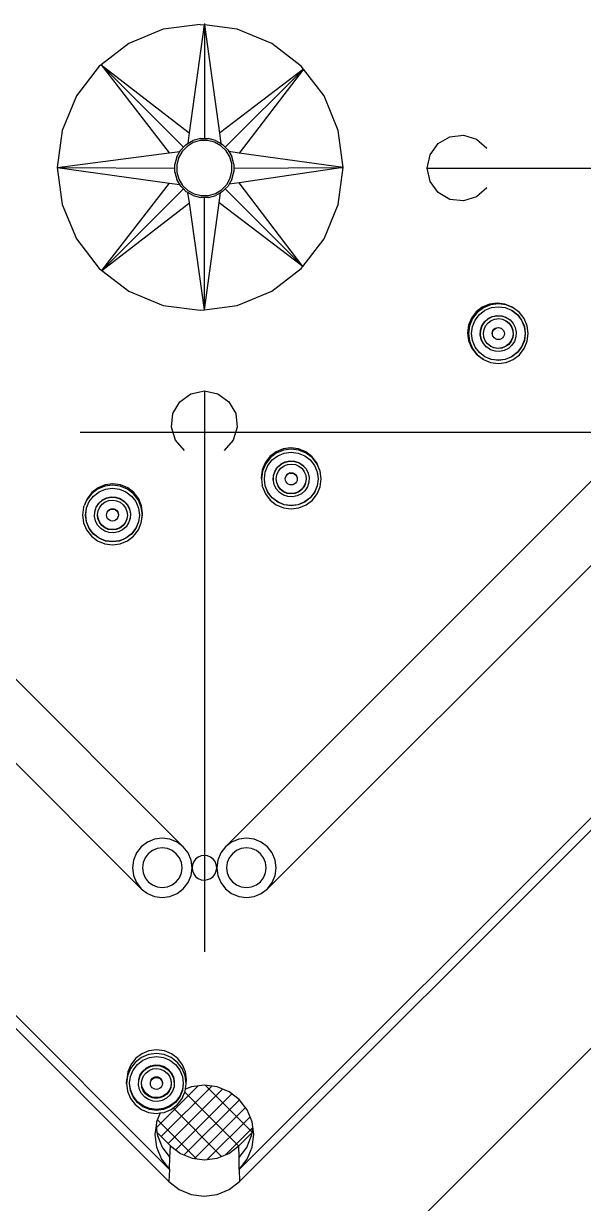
# Model space of a CAD drawing. Extents: x -32840 to 422982, y 280745 to 888746.
# Drawn here: x 234363 to 234643, y 392445 to 393036 of the extents above; entities that cross this region are included whole.
import ezdxf

# ---------------------------------------------------------------- set-up
doc = ezdxf.new("R2010")
doc.units = 0
doc.header["$LTSCALE"] = 1000
doc.linetypes.add('CONTINOUS', pattern=[0])
doc.linetypes.add('DASHDOT', pattern=[1, 0.5, -0.25, 0, -0.25])
for name, color, linetype in [('A - 100_CH$0$A_FURNITURE LAYOUT', 36, 'Continuous'), ('A-GRID', 31, 'DASHDOT'), ('A-GRID NO', 40, 'CONTINOUS')]:
    doc.layers.add(name, color=color, linetype=linetype)

# ---------------------------------------------------------------- blocks, each defined once
blk = doc.blocks.new('A - 101_CH$0$ccccccccccc333333333')
for p, q in [((392463.934, -281169.215), (392463.934, -281278.878)), ((392464.652, -281169.887), (392464.652, -281278.224)), ((392478.8, -281187.194), (392478.8, -281260.917)), ((392483.516, -281187.194), (392483.516, -281260.917)), ((392519.613, -281212.84), (392516.88, -281213.972)), ((392522.545, -281212.454), (392519.613, -281212.84)), ((392522.736, -281212.479), (392521.625, -281221.233)), ((392522.736, -281212.479), (392522.545, -281212.454)), ((392522.736, -281221.718), (392522.736, -281212.479)), ((392522.736, -281212.479), (392523.867, -281221.233)), ((392525.478, -281212.84), (392522.736, -281212.479)), ((392528.21, -281213.972), (392525.478, -281212.84)), ((392516.88, -281213.972), (392514.534, -281215.773)), ((392530.557, -281215.773), (392528.21, -281213.972)), ((392514.534, -281215.773), (392512.733, -281218.119)), ((392514.534, -281215.773), (392521.086, -281222.399)), ((392514.534, -281215.773), (392521.625, -281221.233)), ((392514.534, -281215.773), (392519.943, -281222.944)), ((392530.557, -281215.773), (392530.748, -281216.022)), ((392530.834, -281215.958), (392530.748, -281216.022)), ((392530.834, -281215.958), (392530.757, -281216.034)), ((392530.834, -281215.958), (392530.767, -281216.046)), ((392530.748, -281216.022), (392523.867, -281221.233)), ((392530.757, -281216.034), (392524.389, -281222.402)), ((392530.767, -281216.046), (392525.536, -281222.944)), ((392530.757, -281216.034), (392530.748, -281216.022)), ((392530.767, -281216.046), (392530.757, -281216.034)), ((392532.357, -281218.119), (392530.767, -281216.046)), ((392512.733, -281218.119), (392511.601, -281220.852)), ((392533.489, -281220.852), (392532.357, -281218.119)), ((392511.601, -281220.852), (392511.215, -281223.784)), ((392521.625, -281221.233), (392522.298, -281221.752)), ((392523.867, -281221.233), (392523.178, -281221.754)), ((392533.875, -281223.784), (392533.489, -281220.852)), ((392520.86, -281222.627), (392521.086, -281222.399)), ((392521.365, -281222.334), (392520.966, -281222.747)), ((392521.086, -281222.399), (392521.293, -281222.19)), ((392521.825, -281221.881), (392521.293, -281222.19)), ((392521.858, -281222.038), (392521.365, -281222.334)), ((392521.825, -281221.881), (392522.298, -281221.752)), ((392522.41, -281221.879), (392521.858, -281222.038)), ((392522.298, -281221.752), (392522.419, -281221.719)), ((392522.984, -281221.869), (392522.41, -281221.879)), ((392522.419, -281221.719), (392522.736, -281221.718)), ((392522.736, -281221.718), (392523.035, -281221.717)), ((392523.542, -281222.008), (392522.984, -281221.869)), ((392523.035, -281221.717), (392523.178, -281221.754)), ((392523.178, -281221.754), (392523.63, -281221.874)), ((392524.045, -281222.286), (392523.542, -281222.008)), ((392524.164, -281222.179), (392523.63, -281221.874)), ((392524.458, -281222.685), (392524.045, -281222.286)), ((392524.164, -281222.179), (392524.389, -281222.402)), ((392524.389, -281222.402), (392524.601, -281222.613)), ((392511.251, -281224.056), (392519.943, -281222.944)), ((392519.943, -281222.944), (392520.438, -281223.6)), ((392520.438, -281223.6), (392520.554, -281223.162)), ((392520.688, -281223.25), (392520.549, -281223.807)), ((392520.86, -281222.627), (392520.554, -281223.162)), ((392520.966, -281222.747), (392520.688, -281223.25)), ((392524.754, -281223.177), (392524.458, -281222.685)), ((392524.911, -281223.145), (392524.601, -281222.613)), ((392524.913, -281223.729), (392524.754, -281223.177)), ((392524.911, -281223.145), (392525.036, -281223.603)), ((392525.536, -281222.944), (392525.036, -281223.603)), ((392533.839, -281224.056), (392525.536, -281222.944)), ((392511.215, -281223.784), (392511.251, -281224.056)), ((392511.251, -281224.056), (392519.943, -281225.168)), ((392511.251, -281224.056), (392511.601, -281226.716)), ((392520.398, -281224.056), (392511.251, -281224.056)), ((392520.397, -281223.757), (392520.438, -281223.6)), ((392520.398, -281224.056), (392520.397, -281223.757)), ((392520.399, -281224.372), (392520.398, -281224.056)), ((392520.437, -281224.512), (392520.399, -281224.372)), ((392520.549, -281223.807), (392520.56, -281224.382)), ((392520.56, -281224.382), (392520.718, -281224.934)), ((392524.784, -281224.861), (392524.923, -281224.304)), ((392524.923, -281224.304), (392524.913, -281223.729)), ((392525.075, -281224.354), (392525.035, -281224.507)), ((392525.036, -281223.603), (392525.073, -281223.739)), ((392525.073, -281223.739), (392525.074, -281224.056)), ((392525.074, -281224.056), (392533.839, -281224.056)), ((392525.074, -281224.056), (392525.075, -281224.354)), ((392533.839, -281224.056), (392525.536, -281225.168)), ((392533.489, -281226.716), (392533.839, -281224.056)), ((392533.839, -281224.056), (392533.875, -281223.784)), ((392514.795, -281231.996), (392519.943, -281225.168)), ((392519.943, -281225.168), (392520.437, -281224.512)), ((392520.561, -281224.966), (392520.437, -281224.512)), ((392520.561, -281224.966), (392520.871, -281225.498)), ((392520.718, -281224.934), (392521.014, -281225.426)), ((392524.107, -281225.777), (392524.506, -281225.364)), ((392524.506, -281225.364), (392524.784, -281224.861)), ((392524.612, -281225.484), (392524.918, -281224.95)), ((392525.035, -281224.507), (392524.918, -281224.95)), ((392525.536, -281225.168), (392525.035, -281224.507)), ((392530.557, -281231.795), (392525.536, -281225.168)), ((392514.795, -281231.996), (392521.083, -281225.709)), ((392521.083, -281225.709), (392520.871, -281225.498)), ((392521.014, -281225.426), (392521.428, -281225.825)), ((392521.308, -281225.932), (392521.083, -281225.709)), ((392521.308, -281225.932), (392521.842, -281226.238)), ((392521.428, -281225.825), (392521.93, -281226.104)), ((392522.264, -281226.349), (392521.842, -281226.238)), ((392521.93, -281226.104), (392522.488, -281226.242)), ((392522.488, -281226.242), (392523.062, -281226.232)), ((392523.062, -281226.232), (392523.614, -281226.074)), ((392523.647, -281226.231), (392523.216, -281226.348)), ((392523.614, -281226.074), (392524.107, -281225.777)), ((392523.647, -281226.231), (392524.179, -281225.921)), ((392524.392, -281225.705), (392524.179, -281225.921)), ((392524.612, -281225.484), (392524.392, -281225.705)), ((392524.392, -281225.705), (392530.557, -281231.795)), ((392511.601, -281226.716), (392512.733, -281229.449)), ((392514.795, -281231.996), (392521.627, -281226.831)), ((392521.627, -281226.831), (392522.264, -281226.349)), ((392522.736, -281235.089), (392521.627, -281226.831)), ((392522.437, -281226.395), (392522.264, -281226.349)), ((392522.736, -281226.393), (392522.437, -281226.395)), ((392523.053, -281226.392), (392522.736, -281226.393)), ((392522.736, -281235.089), (392522.736, -281226.393)), ((392522.736, -281235.089), (392523.867, -281226.831)), ((392523.216, -281226.348), (392523.053, -281226.392)), ((392523.867, -281226.831), (392523.216, -281226.348)), ((392530.557, -281231.795), (392523.867, -281226.831)), ((392532.357, -281229.449), (392533.489, -281226.716)), ((392512.733, -281229.449), (392514.534, -281231.795)), ((392530.557, -281231.795), (392532.357, -281229.449)), ((392514.534, -281231.795), (392514.795, -281231.996)), ((392528.21, -281233.596), (392530.557, -281231.795)), ((392514.795, -281231.996), (392516.88, -281233.596)), ((392516.88, -281233.596), (392519.613, -281234.728)), ((392525.478, -281234.728), (392528.21, -281233.596)), ((392519.613, -281234.728), (392522.545, -281235.114)), ((392522.545, -281235.114), (392522.736, -281235.089)), ((392522.736, -281235.089), (392525.478, -281234.728)), ((392510.241, -281236.551), (392485.874, -281260.917)), ((392496.954, -281236.303), (392496.463, -281236.679)), ((392496.631, -281236.847), (392497.072, -281236.508)), ((392496.653, -281236.836), (392497.092, -281236.5)), ((392496.954, -281236.303), (392497.066, -281236.254)), ((392497.525, -281236.066), (392497.066, -281236.254)), ((392497.072, -281236.508), (392497.092, -281236.5)), ((392497.092, -281236.5), (392497.586, -281236.295)), ((392498.138, -281235.986), (392497.525, -281236.066)), ((392497.635, -281236.018), (392497.525, -281236.066)), ((392497.586, -281236.295), (392498.138, -281236.222)), ((392498.245, -281235.938), (392497.635, -281236.018)), ((392498.751, -281236.066), (392498.138, -281235.986)), ((392498.138, -281236.222), (392498.689, -281236.295)), ((392498.855, -281236.018), (392498.245, -281235.938)), ((392498.689, -281236.295), (392499.203, -281236.508)), ((392499.322, -281236.303), (392498.751, -281236.066)), ((392499.424, -281236.254), (392498.855, -281236.018)), ((392499.203, -281236.508), (392499.645, -281236.847)), ((392499.812, -281236.679), (392499.322, -281236.303)), ((392499.912, -281236.629), (392499.424, -281236.254)), ((392506.369, -281236.734), (392507.216, -281236.06)), ((392507.216, -281236.06), (392508.264, -281235.787)), ((392508.264, -281235.787), (392509.333, -281235.96)), ((392509.333, -281235.96), (392510.241, -281236.551)), ((392510.241, -281236.551), (392510.832, -281237.459)), ((392534.641, -281237.459), (392535.232, -281236.551)), ((392535.232, -281236.551), (392536.139, -281235.96)), ((392535.232, -281236.551), (392559.598, -281260.917)), ((392536.139, -281235.96), (392537.208, -281235.787)), ((392537.208, -281235.787), (392538.256, -281236.06)), ((392538.256, -281236.06), (392539.104, -281236.734)), ((392496.087, -281237.17), (392495.85, -281237.741)), ((392496.079, -281237.802), (392496.292, -281237.288)), ((392496.463, -281236.679), (392496.087, -281237.17)), ((392496.102, -281237.791), (392496.315, -281237.277)), ((392496.292, -281237.288), (392496.631, -281236.847)), ((392496.315, -281237.277), (392496.653, -281236.836)), ((392496.857, -281237.738), (392497.06, -281237.427)), ((392497.06, -281237.427), (392497.337, -281237.18)), ((392497.124, -281237.741), (392497.317, -281237.5)), ((392497.147, -281237.73), (392497.339, -281237.489)), ((392497.317, -281237.5), (392497.566, -281237.317)), ((392497.337, -281237.18), (392497.668, -281237.013)), ((392497.339, -281237.489), (392497.582, -281237.311)), ((392497.566, -281237.317), (392497.582, -281237.311)), ((392497.582, -281237.311), (392497.854, -281237.204)), ((392497.668, -281237.013), (392498.031, -281236.937)), ((392497.668, -281237.013), (392497.69, -281237.002)), ((392497.69, -281237.002), (392498.053, -281236.926)), ((392497.854, -281237.204), (392498.161, -281237.17)), ((392498.031, -281236.937), (392498.401, -281236.958)), ((392498.053, -281236.926), (392498.423, -281236.947)), ((392498.161, -281237.17), (392498.467, -281237.216)), ((392498.401, -281236.958), (392498.754, -281237.073)), ((392498.423, -281236.947), (392498.775, -281237.063)), ((392498.467, -281237.216), (392498.75, -281237.34)), ((392498.75, -281237.34), (392498.991, -281237.533)), ((392498.754, -281237.073), (392499.064, -281237.276)), ((392498.775, -281237.063), (392499.085, -281237.266)), ((392499.064, -281237.276), (392499.311, -281237.553)), ((392499.085, -281237.266), (392499.332, -281237.542)), ((392499.645, -281236.847), (392499.983, -281237.288)), ((392500.189, -281237.17), (392499.812, -281236.679)), ((392500.287, -281237.117), (392499.912, -281236.629)), ((392499.983, -281237.288), (392500.196, -281237.802)), ((392500.425, -281237.741), (392500.189, -281237.17)), ((392500.523, -281237.686), (392500.287, -281237.117)), ((392505.866, -281237.694), (392506.369, -281236.734)), ((392510.832, -281237.459), (392511.005, -281238.528)), ((392534.467, -281238.528), (392534.641, -281237.459)), ((392539.104, -281236.734), (392539.606, -281237.694)), ((392495.85, -281237.741), (392495.77, -281238.354)), ((392495.77, -281238.354), (392495.85, -281238.967)), ((392496.006, -281238.354), (392496.079, -281237.802)), ((392496.079, -281238.905), (392496.006, -281238.354)), ((392496.03, -281238.342), (392496.102, -281237.791)), ((392496.102, -281238.893), (392496.03, -281238.342)), ((392496.721, -281238.461), (392496.742, -281238.09)), ((392496.742, -281238.09), (392496.857, -281237.738)), ((392496.954, -281238.33), (392497, -281238.025)), ((392496.988, -281238.637), (392496.954, -281238.33)), ((392496.976, -281238.319), (392497.023, -281238.013)), ((392497.011, -281238.626), (392496.976, -281238.319)), ((392497, -281238.025), (392497.124, -281237.741)), ((392497.023, -281238.013), (392497.147, -281237.73)), ((392497.664, -281238.354), (392497.68, -281238.231)), ((392497.68, -281238.476), (392497.664, -281238.354)), ((392497.68, -281238.231), (392497.728, -281238.117)), ((392497.728, -281238.117), (392497.803, -281238.019)), ((392497.803, -281238.019), (392497.901, -281237.944)), ((392497.901, -281237.944), (392497.923, -281237.932)), ((392497.923, -281237.932), (392498.015, -281237.896)), ((392498.015, -281237.896), (392498.138, -281237.88)), ((392498.015, -281237.896), (392498.037, -281237.885)), ((392498.037, -281237.885), (392498.159, -281237.869)), ((392498.138, -281237.88), (392498.26, -281237.896)), ((392498.159, -281237.869), (392498.282, -281237.885)), ((392498.26, -281237.896), (392498.375, -281237.944)), ((392498.282, -281237.885), (392498.396, -281237.932)), ((392498.375, -281237.944), (392498.473, -281238.019)), ((392498.396, -281237.932), (392498.494, -281238.008)), ((392498.473, -281238.019), (392498.548, -281238.117)), ((392498.494, -281238.008), (392498.569, -281238.106)), ((392498.548, -281238.117), (392498.595, -281238.231)), ((392498.569, -281238.106), (392498.616, -281238.22)), ((392498.595, -281238.231), (392498.611, -281238.354)), ((392498.611, -281238.354), (392498.595, -281238.476)), ((392498.616, -281238.22), (392498.632, -281238.342)), ((392498.632, -281238.342), (392498.616, -281238.465)), ((392498.991, -281237.533), (392499.175, -281237.782)), ((392499.175, -281237.782), (392499.287, -281238.07)), ((392499.322, -281238.377), (392499.275, -281238.683)), ((392499.287, -281238.07), (392499.322, -281238.377)), ((392499.311, -281237.553), (392499.479, -281237.884)), ((392499.332, -281237.542), (392499.499, -281237.873)), ((392499.479, -281237.884), (392499.555, -281238.247)), ((392499.499, -281237.873), (392499.575, -281238.235)), ((392499.555, -281238.247), (392499.534, -281238.617)), ((392499.575, -281238.235), (392499.554, -281238.605)), ((392500.196, -281237.802), (392500.269, -281238.354)), ((392500.269, -281238.354), (392500.196, -281238.905)), ((392500.506, -281238.354), (392500.425, -281237.741)), ((392500.425, -281238.967), (392500.506, -281238.354)), ((392500.603, -281238.296), (392500.523, -281237.686)), ((392500.523, -281238.906), (392500.603, -281238.296)), ((392505.794, -281238.774), (392505.866, -281237.694)), ((392539.606, -281237.694), (392539.678, -281238.774)), ((392495.85, -281238.967), (392496.087, -281239.538)), ((392496.292, -281239.419), (392496.079, -281238.905)), ((392496.315, -281239.407), (392496.102, -281238.893)), ((392496.797, -281238.824), (392496.721, -281238.461)), ((392496.964, -281239.155), (392496.797, -281238.824)), ((392497.211, -281239.431), (392496.964, -281239.155)), ((392497.101, -281238.925), (392496.988, -281238.637)), ((392497.123, -281238.913), (392497.011, -281238.626)), ((392497.284, -281239.174), (392497.101, -281238.925)), ((392497.306, -281239.162), (392497.123, -281238.913)), ((392497.526, -281239.367), (392497.284, -281239.174)), ((392497.548, -281239.355), (392497.306, -281239.162)), ((392497.809, -281239.491), (392497.526, -281239.367)), ((392497.83, -281239.479), (392497.548, -281239.355)), ((392497.728, -281238.591), (392497.68, -281238.476)), ((392497.803, -281238.689), (392497.728, -281238.591)), ((392497.901, -281238.764), (392497.803, -281238.689)), ((392498.015, -281238.811), (392497.901, -281238.764)), ((392498.138, -281238.827), (392498.015, -281238.811)), ((392498.26, -281238.811), (392498.138, -281238.827)), ((392498.375, -281238.764), (392498.26, -281238.811)), ((392498.473, -281238.689), (392498.375, -281238.764)), ((392498.375, -281238.764), (392498.396, -281238.752)), ((392498.494, -281238.677), (392498.396, -281238.752)), ((392498.709, -281239.391), (392498.421, -281239.503)), ((392498.722, -281239.382), (392498.443, -281239.491)), ((392498.548, -281238.591), (392498.473, -281238.689)), ((392498.569, -281238.579), (392498.494, -281238.677)), ((392498.595, -281238.476), (392498.548, -281238.591)), ((392498.616, -281238.465), (392498.569, -281238.579)), ((392498.722, -281239.382), (392498.709, -281239.391)), ((392498.958, -281239.207), (392498.722, -281239.382)), ((392499.215, -281239.28), (392498.939, -281239.527)), ((392499.151, -281238.966), (392498.958, -281239.207)), ((392499.236, -281239.268), (392498.959, -281239.515)), ((392499.275, -281238.683), (392499.151, -281238.966)), ((392499.418, -281238.97), (392499.215, -281239.28)), ((392499.439, -281238.958), (392499.236, -281239.268)), ((392499.534, -281238.617), (392499.418, -281238.97)), ((392499.554, -281238.605), (392499.439, -281238.958)), ((392500.196, -281238.905), (392499.983, -281239.419)), ((392500.189, -281239.538), (392500.425, -281238.967)), ((392500.287, -281239.475), (392500.523, -281238.906)), ((392511.005, -281238.528), (392510.731, -281239.575)), ((392534.741, -281239.575), (392534.467, -281238.528)), ((392496.087, -281239.538), (392496.463, -281240.028)), ((392496.631, -281239.861), (392496.292, -281239.419)), ((392496.653, -281239.848), (392496.315, -281239.407)), ((392496.463, -281240.028), (392496.954, -281240.405)), ((392497.072, -281240.199), (392496.631, -281239.861)), ((392497.094, -281240.186), (392496.653, -281239.848)), ((392497.586, -281240.412), (392497.072, -281240.199)), ((392497.608, -281240.399), (392497.094, -281240.186)), ((392497.522, -281239.634), (392497.211, -281239.431)), ((392497.874, -281239.75), (392497.522, -281239.634)), ((392498.114, -281239.538), (392497.809, -281239.491)), ((392498.136, -281239.525), (392497.83, -281239.479)), ((392498.245, -281239.771), (392497.874, -281239.75)), ((392498.421, -281239.503), (392498.114, -281239.538)), ((392498.443, -281239.491), (392498.136, -281239.525)), ((392498.608, -281239.695), (392498.245, -281239.771)), ((392498.939, -281239.527), (392498.608, -281239.695)), ((392499.203, -281240.199), (392498.689, -281240.412)), ((392499.217, -281240.189), (392498.71, -281240.399)), ((392498.939, -281239.527), (392498.959, -281239.515)), ((392499.217, -281240.189), (392499.203, -281240.199)), ((392499.645, -281239.861), (392499.217, -281240.189)), ((392499.322, -281240.405), (392499.812, -281240.028)), ((392499.424, -281240.338), (392499.912, -281239.963)), ((392499.983, -281239.419), (392499.645, -281239.861)), ((392499.812, -281240.028), (392500.189, -281239.538)), ((392499.912, -281239.963), (392500.287, -281239.475)), ((392510.731, -281239.575), (392510.057, -281240.423)), ((392535.415, -281240.423), (392534.741, -281239.575)), ((392496.954, -281240.405), (392497.525, -281240.641)), ((392497.525, -281240.641), (392498.138, -281240.722)), ((392498.138, -281240.485), (392497.586, -281240.412)), ((392498.159, -281240.472), (392497.608, -281240.399)), ((392498.689, -281240.412), (392498.138, -281240.485)), ((392498.138, -281240.722), (392498.751, -281240.641)), ((392498.71, -281240.399), (392498.159, -281240.472)), ((392498.751, -281240.641), (392499.322, -281240.405)), ((392499.322, -281240.405), (392499.424, -281240.338)), ((392509.098, -281240.926), (392508.017, -281240.997)), ((392510.057, -281240.423), (392509.098, -281240.926)), ((392536.374, -281240.926), (392535.415, -281240.423)), ((392537.455, -281240.997), (392536.374, -281240.926)), ((392509.564, -281244.065), (392508.993, -281244.301)), ((392509.623, -281243.983), (392509.054, -281244.218)), ((392510.177, -281243.984), (392509.564, -281244.065)), ((392510.233, -281243.902), (392509.623, -281243.983)), ((392510.79, -281244.065), (392510.177, -281243.984)), ((392510.843, -281243.983), (392510.233, -281243.902)), ((392511.361, -281244.301), (392510.79, -281244.065)), ((392511.412, -281244.218), (392510.843, -281243.983)), ((392508.503, -281244.678), (392508.191, -281245.081)), ((392508.343, -281245.271), (392508.67, -281244.845)), ((392508.993, -281244.301), (392508.503, -281244.678)), ((392508.566, -281244.593), (392508.503, -281244.678)), ((392509.054, -281244.218), (392508.566, -281244.593)), ((392508.67, -281244.845), (392509.111, -281244.506)), ((392509.111, -281244.506), (392509.625, -281244.293)), ((392509.388, -281245.161), (392509.719, -281244.994)), ((392509.625, -281244.293), (392510.177, -281244.221)), ((392509.707, -281245.011), (392510.07, -281244.935)), ((392509.719, -281244.994), (392510.082, -281244.918)), ((392510.07, -281244.935), (392510.441, -281244.956)), ((392510.082, -281244.918), (392510.452, -281244.939)), ((392510.177, -281244.221), (392510.729, -281244.293)), ((392510.441, -281244.956), (392510.793, -281245.072)), ((392510.452, -281244.939), (392510.804, -281245.054)), ((392510.729, -281244.293), (392511.243, -281244.506)), ((392511.243, -281244.506), (392511.684, -281244.845)), ((392511.852, -281244.678), (392511.361, -281244.301)), ((392511.9, -281244.593), (392511.412, -281244.218)), ((392511.684, -281244.845), (392512.023, -281245.286)), ((392512.228, -281245.168), (392511.852, -281244.678)), ((392512.275, -281245.081), (392511.9, -281244.593)), ((392507.89, -281245.739), (392507.809, -281246.352)), ((392508.126, -281245.168), (392507.89, -281245.739)), ((392508.046, -281246.352), (392508.118, -281245.801)), ((392508.059, -281246.334), (392508.131, -281245.783)), ((392508.118, -281245.801), (392508.331, -281245.286)), ((392508.126, -281245.168), (392508.188, -281245.087)), ((392508.131, -281245.783), (392508.343, -281245.271)), ((392508.191, -281245.081), (392508.188, -281245.087)), ((392508.331, -281245.286), (392508.343, -281245.271)), ((392508.781, -281246.089), (392508.897, -281245.736)), ((392508.897, -281245.736), (392509.1, -281245.426)), ((392509.04, -281246.023), (392509.164, -281245.74)), ((392509.052, -281246.005), (392509.173, -281245.728)), ((392509.1, -281245.426), (392509.376, -281245.179)), ((392509.1, -281245.426), (392509.112, -281245.408)), ((392509.112, -281245.408), (392509.388, -281245.161)), ((392509.164, -281245.74), (392509.173, -281245.728)), ((392509.173, -281245.728), (392509.357, -281245.498)), ((392509.357, -281245.498), (392509.605, -281245.315)), ((392509.376, -281245.179), (392509.707, -281245.011)), ((392509.605, -281245.315), (392509.893, -281245.203)), ((392509.842, -281246.017), (392509.94, -281245.942)), ((392509.854, -281245.999), (392509.952, -281245.924)), ((392509.893, -281245.203), (392510.201, -281245.168)), ((392509.94, -281245.942), (392510.054, -281245.895)), ((392509.952, -281245.924), (392510.066, -281245.877)), ((392510.054, -281245.895), (392510.177, -281245.879)), ((392510.066, -281245.877), (392510.188, -281245.861)), ((392510.177, -281245.879), (392510.3, -281245.895)), ((392510.188, -281245.861), (392510.311, -281245.877)), ((392510.201, -281245.168), (392510.506, -281245.215)), ((392510.3, -281245.895), (392510.414, -281245.942)), ((392510.311, -281245.877), (392510.425, -281245.924)), ((392510.414, -281245.942), (392510.512, -281246.017)), ((392510.425, -281245.924), (392510.523, -281245.999)), ((392510.506, -281245.215), (392510.789, -281245.339)), ((392510.789, -281245.339), (392511.031, -281245.532)), ((392510.793, -281245.072), (392511.103, -281245.275)), ((392510.804, -281245.054), (392511.114, -281245.257)), ((392511.031, -281245.532), (392511.214, -281245.781)), ((392511.103, -281245.275), (392511.351, -281245.551)), ((392511.114, -281245.257), (392511.361, -281245.533)), ((392511.214, -281245.781), (392511.327, -281246.068)), ((392511.351, -281245.551), (392511.518, -281245.882)), ((392511.361, -281245.533), (392511.528, -281245.864)), ((392511.518, -281245.882), (392511.594, -281246.245)), ((392511.528, -281245.864), (392511.604, -281246.227)), ((392512.023, -281245.286), (392512.236, -281245.801)), ((392512.464, -281245.739), (392512.228, -281245.168)), ((392512.236, -281245.801), (392512.308, -281246.352)), ((392512.511, -281245.65), (392512.275, -281245.081)), ((392512.545, -281246.352), (392512.464, -281245.739)), ((392512.591, -281246.26), (392512.511, -281245.65)), ((392507.809, -281246.352), (392507.89, -281246.965)), ((392508.118, -281246.904), (392508.046, -281246.352)), ((392508.131, -281246.885), (392508.059, -281246.334)), ((392508.76, -281246.459), (392508.781, -281246.089)), ((392508.836, -281246.822), (392508.76, -281246.459)), ((392509.003, -281247.153), (392508.836, -281246.822)), ((392508.993, -281246.329), (392509.04, -281246.023)), ((392509.027, -281246.636), (392508.993, -281246.329)), ((392509.005, -281246.31), (392509.052, -281246.005)), ((392509.04, -281246.617), (392509.005, -281246.31)), ((392509.14, -281246.924), (392509.027, -281246.636)), ((392509.152, -281246.905), (392509.04, -281246.617)), ((392509.703, -281246.352), (392509.72, -281246.23)), ((392509.72, -281246.475), (392509.703, -281246.352)), ((392509.72, -281246.23), (392509.767, -281246.115)), ((392509.767, -281246.589), (392509.72, -281246.475)), ((392509.767, -281246.115), (392509.778, -281246.097)), ((392509.842, -281246.687), (392509.767, -281246.589)), ((392509.778, -281246.097), (392509.842, -281246.017)), ((392509.842, -281246.017), (392509.854, -281245.999)), ((392509.94, -281246.762), (392509.842, -281246.687)), ((392510.054, -281246.81), (392509.94, -281246.762)), ((392510.177, -281246.826), (392510.054, -281246.81)), ((392510.3, -281246.81), (392510.177, -281246.826)), ((392510.414, -281246.762), (392510.3, -281246.81)), ((392510.512, -281246.687), (392510.414, -281246.762)), ((392510.512, -281246.017), (392510.587, -281246.115)), ((392510.587, -281246.589), (392510.512, -281246.687)), ((392510.523, -281245.999), (392510.598, -281246.097)), ((392510.587, -281246.115), (392510.635, -281246.23)), ((392510.635, -281246.475), (392510.587, -281246.589)), ((392510.587, -281246.589), (392510.598, -281246.57)), ((392510.598, -281246.097), (392510.645, -281246.211)), ((392510.645, -281246.456), (392510.598, -281246.57)), ((392510.635, -281246.23), (392510.651, -281246.352)), ((392510.651, -281246.352), (392510.635, -281246.475)), ((392510.645, -281246.211), (392510.661, -281246.334)), ((392510.661, -281246.334), (392510.645, -281246.456)), ((392511.314, -281246.681), (392511.196, -281246.951)), ((392511.361, -281246.376), (392511.314, -281246.681)), ((392511.327, -281246.068), (392511.361, -281246.376)), ((392511.573, -281246.616), (392511.457, -281246.968)), ((392511.583, -281246.597), (392511.468, -281246.949)), ((392511.594, -281246.245), (392511.573, -281246.616)), ((392511.604, -281246.227), (392511.583, -281246.597)), ((392512.308, -281246.352), (392512.236, -281246.904)), ((392512.275, -281247.439), (392512.511, -281246.871)), ((392512.464, -281246.965), (392512.545, -281246.352)), ((392512.511, -281246.871), (392512.591, -281246.26)), ((392507.89, -281246.965), (392508.126, -281247.536)), ((392508.331, -281247.418), (392508.118, -281246.904)), ((392508.126, -281247.536), (392508.503, -281248.027)), ((392508.344, -281247.398), (392508.131, -281246.885)), ((392508.67, -281247.859), (392508.331, -281247.418)), ((392508.682, -281247.839), (392508.344, -281247.398)), ((392509.251, -281247.43), (392509.003, -281247.153)), ((392509.323, -281247.173), (392509.14, -281246.924)), ((392509.335, -281247.154), (392509.152, -281246.905)), ((392509.561, -281247.633), (392509.251, -281247.43)), ((392509.565, -281247.366), (392509.323, -281247.173)), ((392509.577, -281247.346), (392509.335, -281247.154)), ((392509.914, -281247.748), (392509.561, -281247.633)), ((392509.848, -281247.49), (392509.565, -281247.366)), ((392509.859, -281247.47), (392509.577, -281247.346)), ((392510.154, -281247.536), (392509.848, -281247.49)), ((392510.165, -281247.517), (392509.859, -281247.47)), ((392510.284, -281247.769), (392509.914, -281247.748)), ((392510.461, -281247.502), (392510.154, -281247.536)), ((392510.472, -281247.482), (392510.165, -281247.517)), ((392510.647, -281247.693), (392510.284, -281247.769)), ((392510.749, -281247.389), (392510.461, -281247.502)), ((392510.759, -281247.37), (392510.472, -281247.482)), ((392510.978, -281247.526), (392510.647, -281247.693)), ((392510.998, -281247.206), (392510.749, -281247.389)), ((392511.008, -281247.187), (392510.759, -281247.37)), ((392511.254, -281247.278), (392510.978, -281247.526)), ((392511.191, -281246.964), (392510.998, -281247.206)), ((392511.196, -281246.951), (392511.008, -281247.187)), ((392511.196, -281246.951), (392511.191, -281246.964)), ((392511.457, -281246.968), (392511.254, -281247.278)), ((392511.457, -281246.968), (392511.468, -281246.949)), ((392512.023, -281247.418), (392511.684, -281247.859)), ((392512.029, -281247.403), (392511.694, -281247.839)), ((392511.852, -281248.027), (392512.228, -281247.536)), ((392512.029, -281247.403), (392512.023, -281247.418)), ((392512.236, -281246.904), (392512.029, -281247.403)), ((392512.228, -281247.536), (392512.464, -281246.965)), ((392512.228, -281247.536), (392512.275, -281247.439)), ((392528.729, -281247.662), (392528.241, -281248.037)), ((392528.752, -281247.76), (392528.262, -281248.136)), ((392529.298, -281247.426), (392528.729, -281247.662)), ((392529.324, -281247.523), (392528.752, -281247.76)), ((392528.871, -281247.965), (392529.385, -281247.752)), ((392529.908, -281247.346), (392529.298, -281247.426)), ((392529.936, -281247.443), (392529.324, -281247.523)), ((392529.385, -281247.752), (392529.936, -281247.679)), ((392530.519, -281247.426), (392529.908, -281247.346)), ((392530.549, -281247.523), (392529.936, -281247.443)), ((392529.936, -281247.679), (392530.488, -281247.752)), ((392530.488, -281247.752), (392531.002, -281247.965)), ((392531.087, -281247.662), (392530.519, -281247.426)), ((392531.121, -281247.76), (392530.549, -281247.523)), ((392531.576, -281248.037), (392531.087, -281247.662)), ((392531.611, -281248.136), (392531.121, -281247.76)), ((392508.503, -281248.027), (392508.993, -281248.403)), ((392509.111, -281248.198), (392508.67, -281247.859)), ((392509.124, -281248.178), (392508.682, -281247.839)), ((392508.993, -281248.403), (392509.564, -281248.64)), ((392509.625, -281248.411), (392509.111, -281248.198)), ((392509.637, -281248.391), (392509.124, -281248.178)), ((392509.564, -281248.64), (392510.177, -281248.72)), ((392510.177, -281248.483), (392509.625, -281248.411)), ((392510.188, -281248.463), (392509.637, -281248.391)), ((392510.729, -281248.411), (392510.177, -281248.483)), ((392510.177, -281248.72), (392510.79, -281248.64)), ((392510.739, -281248.391), (392510.188, -281248.463)), ((392511.243, -281248.198), (392510.729, -281248.411)), ((392511.253, -281248.178), (392510.739, -281248.391)), ((392510.79, -281248.64), (392511.361, -281248.403)), ((392511.684, -281247.859), (392511.243, -281248.198)), ((392511.694, -281247.839), (392511.253, -281248.178)), ((392511.361, -281248.403), (392511.852, -281248.027)), ((392527.866, -281248.525), (392527.631, -281249.094)), ((392527.886, -281248.627), (392527.649, -281249.198)), ((392528.241, -281248.037), (392527.866, -281248.525)), ((392527.878, -281249.259), (392528.091, -281248.745)), ((392528.262, -281248.136), (392527.886, -281248.627)), ((392528.091, -281248.745), (392528.429, -281248.304)), ((392528.429, -281248.304), (392528.871, -281247.965)), ((392528.854, -281248.864), (392529.131, -281248.617)), ((392528.859, -281248.884), (392529.136, -281248.637)), ((392529.131, -281248.617), (392529.461, -281248.449)), ((392529.136, -281248.637), (392529.467, -281248.47)), ((392529.365, -281248.774), (392529.653, -281248.661)), ((392529.461, -281248.449), (392529.824, -281248.374)), ((392529.467, -281248.47), (392529.83, -281248.394)), ((392529.653, -281248.661), (392529.96, -281248.627)), ((392529.824, -281248.374), (392530.194, -281248.394)), ((392529.83, -281248.394), (392530.2, -281248.414)), ((392529.96, -281248.627), (392530.265, -281248.673)), ((392530.194, -281248.394), (392530.546, -281248.51)), ((392530.2, -281248.414), (392530.552, -281248.53)), ((392530.265, -281248.673), (392530.549, -281248.797)), ((392530.546, -281248.51), (392530.856, -281248.713)), ((392530.552, -281248.53), (392530.863, -281248.733)), ((392530.856, -281248.713), (392531.103, -281248.989)), ((392530.863, -281248.733), (392531.11, -281249.01)), ((392531.002, -281247.965), (392531.444, -281248.304)), ((392531.444, -281248.304), (392531.782, -281248.745)), ((392531.95, -281248.525), (392531.576, -281248.037)), ((392531.987, -281248.627), (392531.611, -281248.136)), ((392531.782, -281248.745), (392531.988, -281249.242)), ((392532.186, -281249.094), (392531.95, -281248.525)), ((392532.224, -281249.198), (392531.987, -281248.627)), ((392527.631, -281249.094), (392527.55, -281249.704)), ((392527.649, -281249.198), (392527.568, -281249.811)), ((392527.805, -281249.811), (392527.878, -281249.259)), ((392528.515, -281249.896), (392528.536, -281249.526)), ((392528.52, -281249.917), (392528.54, -281249.547)), ((392528.536, -281249.526), (392528.651, -281249.174)), ((392528.54, -281249.547), (392528.656, -281249.195)), ((392528.651, -281249.174), (392528.854, -281248.864)), ((392528.656, -281249.195), (392528.859, -281248.884)), ((392528.753, -281249.787), (392528.799, -281249.482)), ((392528.799, -281249.482), (392528.923, -281249.198)), ((392528.923, -281249.198), (392529.116, -281248.957)), ((392529.116, -281248.957), (392529.365, -281248.774)), ((392529.458, -281249.789), (392529.474, -281249.667)), ((392529.474, -281249.667), (392529.521, -281249.553)), ((392529.479, -281249.688), (392529.526, -281249.574)), ((392529.521, -281249.553), (392529.596, -281249.455)), ((392529.526, -281249.574), (392529.602, -281249.476)), ((392529.596, -281249.455), (392529.694, -281249.379)), ((392529.602, -281249.476), (392529.7, -281249.4)), ((392529.694, -281249.379), (392529.808, -281249.332)), ((392529.7, -281249.4), (392529.814, -281249.353)), ((392529.808, -281249.332), (392529.931, -281249.316)), ((392529.814, -281249.353), (392529.936, -281249.337)), ((392529.931, -281249.316), (392530.053, -281249.332)), ((392529.936, -281249.337), (392530.059, -281249.353)), ((392530.053, -281249.332), (392530.167, -281249.379)), ((392530.059, -281249.353), (392530.173, -281249.4)), ((392530.167, -281249.379), (392530.265, -281249.455)), ((392530.173, -281249.4), (392530.271, -281249.476)), ((392530.265, -281249.455), (392530.341, -281249.553)), ((392530.271, -281249.476), (392530.347, -281249.574)), ((392530.341, -281249.553), (392530.388, -281249.667)), ((392530.347, -281249.574), (392530.394, -281249.688)), ((392530.394, -281249.688), (392530.388, -281249.667)), ((392530.549, -281248.797), (392530.79, -281248.99)), ((392530.79, -281248.99), (392530.973, -281249.239)), ((392530.973, -281249.239), (392531.08, -281249.512)), ((392531.08, -281249.512), (392531.114, -281249.813)), ((392531.08, -281249.512), (392531.086, -281249.527)), ((392531.086, -281249.527), (392531.12, -281249.834)), ((392531.103, -281248.989), (392531.271, -281249.32)), ((392531.11, -281249.01), (392531.277, -281249.341)), ((392531.277, -281249.341), (392531.271, -281249.32)), ((392531.277, -281249.341), (392531.353, -281249.704)), ((392531.988, -281249.242), (392532.06, -281249.789)), ((392531.988, -281249.242), (392531.995, -281249.259)), ((392531.995, -281249.259), (392532.068, -281249.811)), ((392532.224, -281249.198), (392532.186, -281249.094)), ((392532.305, -281249.811), (392532.224, -281249.198)), ((392527.55, -281249.704), (392527.631, -281250.314)), ((392527.568, -281249.811), (392527.649, -281250.424)), ((392527.649, -281250.424), (392527.631, -281250.314)), ((392527.649, -281250.424), (392527.886, -281250.995)), ((392527.875, -281250.344), (392527.805, -281249.811)), ((392528.087, -281250.854), (392527.875, -281250.344)), ((392527.878, -281250.362), (392527.875, -281250.344)), ((392528.091, -281250.876), (392527.878, -281250.362)), ((392528.52, -281249.917), (392528.515, -281249.896)), ((392528.596, -281250.281), (392528.52, -281249.917)), ((392528.763, -281250.612), (392528.596, -281250.281)), ((392528.785, -281250.081), (392528.753, -281249.787)), ((392529.01, -281250.888), (392528.763, -281250.612)), ((392528.895, -281250.36), (392528.785, -281250.081)), ((392528.787, -281250.094), (392528.785, -281250.081)), ((392528.899, -281250.382), (392528.787, -281250.094)), ((392529.078, -281250.609), (392528.895, -281250.36)), ((392529.083, -281250.631), (392528.899, -281250.382)), ((392529.319, -281250.802), (392529.078, -281250.609)), ((392529.463, -281249.811), (392529.458, -281249.789)), ((392529.463, -281249.811), (392529.479, -281249.688)), ((392529.474, -281249.912), (392529.463, -281249.811)), ((392529.479, -281249.933), (392529.474, -281249.912)), ((392529.526, -281250.047), (392529.479, -281249.933)), ((392529.602, -281250.146), (392529.526, -281250.047)), ((392529.7, -281250.221), (392529.602, -281250.146)), ((392529.814, -281250.268), (392529.7, -281250.221)), ((392529.936, -281250.284), (392529.814, -281250.268)), ((392530.059, -281250.268), (392529.936, -281250.284)), ((392530.173, -281250.221), (392530.059, -281250.268)), ((392530.271, -281250.146), (392530.173, -281250.221)), ((392530.347, -281250.047), (392530.271, -281250.146)), ((392530.394, -281249.933), (392530.347, -281250.047)), ((392530.394, -281249.688), (392530.41, -281249.811)), ((392530.41, -281249.811), (392530.394, -281249.933)), ((392530.943, -281250.401), (392530.751, -281250.642)), ((392530.95, -281250.423), (392530.757, -281250.664)), ((392531.067, -281250.118), (392530.943, -281250.401)), ((392531.074, -281250.14), (392530.95, -281250.423)), ((392531.217, -281250.427), (392531.014, -281250.737)), ((392531.114, -281249.813), (392531.067, -281250.118)), ((392531.12, -281249.834), (392531.074, -281250.14)), ((392531.333, -281250.074), (392531.217, -281250.427)), ((392531.353, -281249.704), (392531.333, -281250.074)), ((392531.988, -281250.34), (392531.775, -281250.854)), ((392531.995, -281250.362), (392531.782, -281250.876)), ((392531.987, -281250.995), (392532.224, -281250.424)), ((392532.06, -281249.789), (392531.988, -281250.34)), ((392532.068, -281249.811), (392531.995, -281250.362)), ((392532.224, -281250.424), (392532.305, -281249.811)), ((392527.886, -281250.995), (392528.262, -281251.485)), ((392528.425, -281251.295), (392528.087, -281250.854)), ((392528.429, -281251.318), (392528.091, -281250.876)), ((392528.262, -281251.485), (392528.752, -281251.861)), ((392528.866, -281251.633), (392528.425, -281251.295)), ((392528.871, -281251.656), (392528.429, -281251.318)), ((392529.321, -281251.091), (392529.01, -281250.888)), ((392529.324, -281250.824), (392529.083, -281250.631)), ((392529.602, -281250.926), (392529.319, -281250.802)), ((392529.673, -281251.207), (392529.321, -281251.091)), ((392529.607, -281250.948), (392529.324, -281250.824)), ((392529.907, -281250.972), (392529.602, -281250.926)), ((392529.913, -281250.994), (392529.607, -281250.948)), ((392530.043, -281251.227), (392529.673, -281251.207)), ((392530.214, -281250.938), (392529.907, -281250.972)), ((392530.22, -281250.96), (392529.913, -281250.994)), ((392530.406, -281251.152), (392530.043, -281251.227)), ((392530.502, -281250.825), (392530.214, -281250.938)), ((392530.508, -281250.848), (392530.22, -281250.96)), ((392530.737, -281250.984), (392530.406, -281251.152)), ((392530.751, -281250.642), (392530.502, -281250.825)), ((392530.757, -281250.664), (392530.508, -281250.848)), ((392531.014, -281250.737), (392530.737, -281250.984)), ((392531.437, -281251.295), (392530.996, -281251.633)), ((392531.444, -281251.318), (392531.002, -281251.656)), ((392531.121, -281251.861), (392531.611, -281251.485)), ((392531.775, -281250.854), (392531.437, -281251.295)), ((392531.782, -281250.876), (392531.444, -281251.318)), ((392531.611, -281251.485), (392531.987, -281250.995)), ((392528.752, -281251.861), (392529.324, -281252.098)), ((392529.38, -281251.846), (392528.866, -281251.633)), ((392529.385, -281251.869), (392528.871, -281251.656)), ((392529.324, -281252.098), (392529.936, -281252.179)), ((392529.931, -281251.919), (392529.38, -281251.846)), ((392529.936, -281251.942), (392529.385, -281251.869)), ((392530.482, -281251.846), (392529.931, -281251.919)), ((392530.488, -281251.869), (392529.936, -281251.942)), ((392529.936, -281252.179), (392530.549, -281252.098)), ((392530.996, -281251.633), (392530.482, -281251.846)), ((392531.002, -281251.656), (392530.488, -281251.869)), ((392530.549, -281252.098), (392531.121, -281251.861)), ((392479.979, -281258.875), (392479.491, -281259.25)), ((392480.548, -281258.64), (392479.979, -281258.875)), ((392481.158, -281258.559), (392480.548, -281258.64)), ((392481.768, -281258.64), (392481.158, -281258.559)), ((392482.337, -281258.875), (392481.768, -281258.64)), ((392482.826, -281259.25), (392482.337, -281258.875)), ((392479.116, -281259.738), (392478.88, -281260.307)), ((392479.491, -281259.25), (392479.116, -281259.738)), ((392480.047, -281259.806), (392479.797, -281260.131)), ((392480.372, -281259.556), (392480.047, -281259.806)), ((392480.751, -281259.399), (392480.372, -281259.556)), ((392481.158, -281259.345), (392480.751, -281259.399)), ((392481.565, -281259.399), (392481.158, -281259.345)), ((392481.944, -281259.556), (392481.565, -281259.399)), ((392482.27, -281259.806), (392481.944, -281259.556)), ((392482.52, -281260.131), (392482.27, -281259.806)), ((392483.2, -281259.738), (392482.826, -281259.25)), ((392483.436, -281260.307), (392483.2, -281259.738)), ((392478.88, -281260.307), (392478.8, -281260.917)), ((392479.64, -281260.511), (392479.586, -281260.917)), ((392479.797, -281260.131), (392479.64, -281260.511)), ((392482.677, -281260.511), (392482.52, -281260.131)), ((392482.73, -281260.917), (392482.677, -281260.511)), ((392483.516, -281260.917), (392483.436, -281260.307)), ((392478.8, -281260.917), (392478.88, -281261.528)), ((392478.88, -281261.528), (392479.116, -281262.096)), ((392479.586, -281260.917), (392479.64, -281261.324)), ((392479.64, -281261.324), (392479.797, -281261.703)), ((392479.797, -281261.703), (392480.047, -281262.029)), ((392482.27, -281262.029), (392482.52, -281261.703)), ((392482.52, -281261.703), (392482.677, -281261.324)), ((392482.677, -281261.324), (392482.73, -281260.917)), ((392483.2, -281262.096), (392483.436, -281261.528)), ((392483.436, -281261.528), (392483.516, -281260.917)), ((392485.874, -281260.917), (392484.207, -281262.585)), ((392479.116, -281262.096), (392479.491, -281262.585)), ((392479.491, -281262.585), (392479.979, -281262.96)), ((392480.047, -281262.029), (392480.372, -281262.279)), ((392480.372, -281262.279), (392480.751, -281262.436)), ((392480.751, -281262.436), (392481.158, -281262.489)), ((392481.158, -281262.489), (392481.565, -281262.436)), ((392481.565, -281262.436), (392481.944, -281262.279)), ((392481.944, -281262.279), (392482.27, -281262.029)), ((392482.337, -281262.96), (392482.826, -281262.585)), ((392482.826, -281262.585), (392482.67, -281262.787)), ((392482.826, -281262.585), (392483.2, -281262.096)), ((392483.028, -281262.43), (392482.826, -281262.585)), ((392484.207, -281262.585), (392482.826, -281263.966)), ((392483.263, -281262.332), (392483.028, -281262.43)), ((392483.516, -281262.299), (392483.263, -281262.332)), ((392483.769, -281262.332), (392483.516, -281262.299)), ((392484.005, -281262.43), (392483.769, -281262.332)), ((392484.207, -281262.585), (392484.005, -281262.43)), ((392484.362, -281262.787), (392484.207, -281262.585)), ((392479.979, -281262.96), (392480.548, -281263.195)), ((392480.548, -281263.195), (392481.158, -281263.275)), ((392481.158, -281263.275), (392481.768, -281263.195)), ((392481.768, -281263.195), (392482.337, -281262.96)), ((392482.573, -281263.023), (392482.539, -281263.275)), ((392482.539, -281263.275), (392482.573, -281263.528)), ((392482.67, -281262.787), (392482.573, -281263.023)), ((392482.573, -281263.528), (392482.67, -281263.764)), ((392484.695, -281263.591), (392484.207, -281263.966)), ((392484.46, -281263.023), (392484.362, -281262.787)), ((392484.362, -281263.764), (392484.46, -281263.528)), ((392484.493, -281263.275), (392484.46, -281263.023)), ((392484.46, -281263.528), (392484.493, -281263.275)), ((392485.264, -281263.356), (392484.695, -281263.591)), ((392485.874, -281263.275), (392485.264, -281263.356)), ((392485.874, -281263.275), (392532.464, -281263.275)), ((392486.485, -281263.356), (392485.874, -281263.275)), ((392487.053, -281263.591), (392486.485, -281263.356)), ((392487.542, -281263.966), (392487.053, -281263.591)), ((392482.826, -281263.966), (392479.467, -281267.325)), ((392482.67, -281263.764), (392482.826, -281263.966)), ((392482.826, -281263.966), (392483.028, -281264.121)), ((392483.028, -281264.121), (392483.263, -281264.219)), ((392483.263, -281264.219), (392483.516, -281264.252)), ((392483.516, -281264.252), (392483.769, -281264.219)), ((392483.832, -281264.455), (392483.597, -281265.023)), ((392483.769, -281264.219), (392484.005, -281264.121)), ((392484.207, -281263.966), (392483.832, -281264.455)), ((392484.005, -281264.121), (392484.207, -281263.966)), ((392484.207, -281263.966), (392484.362, -281263.764)), ((392484.763, -281264.522), (392484.513, -281264.848)), ((392485.088, -281264.272), (392484.763, -281264.522)), ((392485.467, -281264.115), (392485.088, -281264.272)), ((392485.874, -281264.062), (392485.467, -281264.115)), ((392486.281, -281264.115), (392485.874, -281264.062)), ((392486.66, -281264.272), (392486.281, -281264.115)), ((392486.986, -281264.522), (392486.66, -281264.272)), ((392487.236, -281264.848), (392486.986, -281264.522)), ((392487.916, -281264.455), (392487.542, -281263.966)), ((392488.152, -281265.023), (392487.916, -281264.455)), ((392483.597, -281265.023), (392483.516, -281265.634)), ((392484.356, -281265.227), (392484.302, -281265.634)), ((392484.513, -281264.848), (392484.356, -281265.227)), ((392487.393, -281265.227), (392487.236, -281264.848)), ((392487.446, -281265.634), (392487.393, -281265.227)), ((392488.232, -281265.634), (392488.152, -281265.023)), ((392483.516, -281265.634), (392483.597, -281266.244)), ((392483.597, -281266.244), (392483.832, -281266.813)), ((392484.302, -281265.634), (392484.356, -281266.04)), ((392484.356, -281266.04), (392484.513, -281266.42)), ((392484.513, -281266.42), (392484.763, -281266.745)), ((392486.986, -281266.745), (392487.236, -281266.42)), ((392487.236, -281266.42), (392487.393, -281266.04)), ((392487.393, -281266.04), (392487.446, -281265.634)), ((392487.916, -281266.813), (392488.152, -281266.244)), ((392488.152, -281266.244), (392488.232, -281265.634)), ((392479.467, -281267.325), (392478.8, -281267.992)), ((392483.832, -281266.813), (392484.207, -281267.301)), ((392484.207, -281267.301), (392484.695, -281267.676)), ((392484.763, -281266.745), (392485.088, -281266.995)), ((392485.088, -281266.995), (392485.467, -281267.152)), ((392485.467, -281267.152), (392485.874, -281267.206)), ((392485.874, -281267.206), (392486.281, -281267.152)), ((392486.281, -281267.152), (392486.66, -281266.995)), ((392486.66, -281266.995), (392486.986, -281266.745)), ((392487.053, -281267.676), (392487.542, -281267.301)), ((392487.542, -281267.301), (392487.916, -281266.813)), ((392484.695, -281267.676), (392485.264, -281267.911)), ((392485.264, -281267.911), (392485.874, -281267.992)), ((392485.874, -281267.992), (392486.485, -281267.911)), ((392485.874, -281267.992), (392532.706, -281267.992)), ((392486.485, -281267.911), (392487.053, -281267.676)), ((392468.358, -281270.197), (392467.789, -281270.433)), ((392468.968, -281270.117), (392468.358, -281270.197)), ((392469.578, -281270.197), (392468.968, -281270.117)), ((392470.147, -281270.433), (392469.578, -281270.197)), ((392467.061, -281271.004), (392466.685, -281271.495)), ((392466.89, -281271.613), (392467.229, -281271.172)), ((392466.938, -281271.573), (392467.271, -281271.139)), ((392467.552, -281270.628), (392467.061, -281271.004)), ((392467.061, -281271.004), (392467.3, -281270.807)), ((392467.229, -281271.172), (392467.271, -281271.139)), ((392467.271, -281271.139), (392467.67, -281270.833)), ((392467.789, -281270.433), (392467.3, -281270.807)), ((392468.123, -281270.391), (392467.552, -281270.628)), ((392467.67, -281270.833), (392468.184, -281270.62)), ((392468.736, -281270.31), (392468.123, -281270.391)), ((392468.184, -281270.62), (392468.736, -281270.547)), ((392469.349, -281270.391), (392468.736, -281270.31)), ((392468.736, -281270.547), (392469.287, -281270.62)), ((392469.287, -281270.62), (392469.801, -281270.833)), ((392469.92, -281270.628), (392469.349, -281270.391)), ((392469.801, -281270.833), (392470.243, -281271.172)), ((392470.41, -281271.004), (392469.92, -281270.628)), ((392470.635, -281270.807), (392470.147, -281270.433)), ((392470.243, -281271.172), (392470.581, -281271.613)), ((392470.786, -281271.495), (392470.41, -281271.004)), ((392471.01, -281271.296), (392470.635, -281270.807)), ((392466.448, -281272.066), (392466.368, -281272.679)), ((392466.685, -281271.495), (392466.448, -281272.066)), ((392466.604, -281272.679), (392466.677, -281272.127)), ((392466.653, -281272.638), (392466.725, -281272.087)), ((392466.677, -281272.127), (392466.89, -281271.613)), ((392466.725, -281272.087), (392466.938, -281271.573)), ((392467.339, -281272.415), (392467.455, -281272.063)), ((392467.455, -281272.063), (392467.658, -281271.752)), ((392467.598, -281272.35), (392467.722, -281272.066)), ((392467.646, -281272.309), (392467.77, -281272.026)), ((392467.658, -281271.752), (392467.935, -281271.505)), ((392467.722, -281272.066), (392467.915, -281271.825)), ((392467.77, -281272.026), (392467.952, -281271.798)), ((392467.915, -281271.825), (392467.952, -281271.798)), ((392467.935, -281271.505), (392468.266, -281271.338)), ((392467.935, -281271.505), (392467.982, -281271.465)), ((392467.952, -281271.798), (392468.164, -281271.642)), ((392467.982, -281271.465), (392468.313, -281271.298)), ((392468.164, -281271.642), (392468.452, -281271.529)), ((392468.266, -281271.338), (392468.629, -281271.262)), ((392468.313, -281271.298), (392468.676, -281271.222)), ((392468.452, -281271.529), (392468.759, -281271.495)), ((392468.629, -281271.262), (392468.999, -281271.282)), ((392468.676, -281271.222), (392469.046, -281271.243)), ((392468.759, -281271.495), (392469.065, -281271.541)), ((392468.999, -281271.282), (392469.352, -281271.398)), ((392469.046, -281271.243), (392469.398, -281271.358)), ((392469.065, -281271.541), (392469.348, -281271.665)), ((392469.348, -281271.665), (392469.589, -281271.858)), ((392469.352, -281271.398), (392469.662, -281271.601)), ((392469.398, -281271.358), (392469.708, -281271.561)), ((392469.589, -281271.858), (392469.773, -281272.107)), ((392469.662, -281271.601), (392469.909, -281271.878)), ((392469.708, -281271.561), (392469.955, -281271.837)), ((392469.773, -281272.107), (392469.885, -281272.395)), ((392469.909, -281271.878), (392470.077, -281272.209)), ((392469.955, -281271.837), (392470.122, -281272.168)), ((392470.581, -281271.613), (392470.794, -281272.127)), ((392471.023, -281272.066), (392470.786, -281271.495)), ((392470.794, -281272.127), (392470.867, -281272.679)), ((392471.246, -281271.864), (392471.01, -281271.296)), ((392471.104, -281272.679), (392471.023, -281272.066)), ((392471.326, -281272.475), (392471.246, -281271.864)), ((392466.368, -281272.679), (392466.448, -281273.292)), ((392466.677, -281273.23), (392466.604, -281272.679)), ((392466.725, -281273.189), (392466.653, -281272.638)), ((392467.319, -281272.785), (392467.339, -281272.415)), ((392467.395, -281273.148), (392467.319, -281272.785)), ((392467.552, -281272.655), (392467.598, -281272.35)), ((392467.586, -281272.962), (392467.552, -281272.655)), ((392467.699, -281273.25), (392467.586, -281272.962)), ((392467.599, -281272.614), (392467.646, -281272.309)), ((392467.634, -281272.921), (392467.599, -281272.614)), ((392467.746, -281273.209), (392467.634, -281272.921)), ((392468.262, -281272.679), (392468.278, -281272.556)), ((392468.278, -281272.801), (392468.262, -281272.679)), ((392468.278, -281272.556), (392468.325, -281272.442)), ((392468.325, -281272.915), (392468.278, -281272.801)), ((392468.325, -281272.442), (392468.401, -281272.344)), ((392468.401, -281273.014), (392468.325, -281272.915)), ((392468.401, -281272.344), (392468.499, -281272.268)), ((392468.401, -281272.344), (392468.448, -281272.303)), ((392468.499, -281273.089), (392468.401, -281273.014)), ((392468.448, -281272.303), (392468.546, -281272.228)), ((392468.499, -281272.268), (392468.613, -281272.221)), ((392468.546, -281272.228), (392468.66, -281272.181)), ((392468.613, -281272.221), (392468.736, -281272.205)), ((392468.66, -281272.181), (392468.782, -281272.164)), ((392468.736, -281272.205), (392468.858, -281272.221)), ((392468.782, -281272.164), (392468.905, -281272.181)), ((392468.858, -281272.221), (392468.972, -281272.268)), ((392468.905, -281272.181), (392469.019, -281272.228)), ((392468.972, -281272.268), (392469.071, -281272.344)), ((392469.071, -281273.014), (392468.972, -281273.089)), ((392469.019, -281272.228), (392469.117, -281272.303)), ((392469.071, -281272.344), (392469.146, -281272.442)), ((392469.146, -281272.915), (392469.071, -281273.014)), ((392469.071, -281273.014), (392469.117, -281272.972)), ((392469.117, -281272.303), (392469.192, -281272.401)), ((392469.192, -281272.874), (392469.117, -281272.972)), ((392469.146, -281272.442), (392469.193, -281272.556)), ((392469.193, -281272.801), (392469.146, -281272.915)), ((392469.192, -281272.401), (392469.239, -281272.515)), ((392469.239, -281272.76), (392469.192, -281272.874)), ((392469.193, -281272.556), (392469.209, -281272.679)), ((392469.209, -281272.679), (392469.193, -281272.801)), ((392469.239, -281272.515), (392469.255, -281272.638)), ((392469.255, -281272.638), (392469.239, -281272.76)), ((392469.873, -281273.008), (392469.749, -281273.291)), ((392469.919, -281272.702), (392469.873, -281273.008)), ((392469.885, -281272.395), (392469.919, -281272.702)), ((392470.132, -281272.942), (392470.016, -281273.295)), ((392470.177, -281272.901), (392470.062, -281273.253)), ((392470.077, -281272.209), (392470.152, -281272.572)), ((392470.122, -281272.168), (392470.198, -281272.531)), ((392470.152, -281272.572), (392470.132, -281272.942)), ((392470.198, -281272.531), (392470.177, -281272.901)), ((392470.867, -281272.679), (392470.794, -281273.23)), ((392471.023, -281273.292), (392471.104, -281272.679)), ((392471.246, -281273.085), (392471.326, -281272.475)), ((392466.448, -281273.292), (392466.685, -281273.863)), ((392466.89, -281273.744), (392466.677, -281273.23)), ((392466.685, -281273.863), (392467.061, -281274.353)), ((392466.938, -281273.702), (392466.725, -281273.189)), ((392467.229, -281274.186), (392466.89, -281273.744)), ((392467.276, -281274.143), (392466.938, -281273.702)), ((392467.562, -281273.48), (392467.395, -281273.148)), ((392467.809, -281273.756), (392467.562, -281273.48)), ((392467.882, -281273.499), (392467.699, -281273.25)), ((392467.929, -281273.458), (392467.746, -281273.209)), ((392468.12, -281273.959), (392467.809, -281273.756)), ((392468.123, -281273.692), (392467.882, -281273.499)), ((392468.171, -281273.65), (392467.929, -281273.458)), ((392468.472, -281274.075), (392468.12, -281273.959)), ((392468.407, -281273.816), (392468.123, -281273.692)), ((392468.453, -281273.774), (392468.171, -281273.65)), ((392468.712, -281273.862), (392468.407, -281273.816)), ((392468.759, -281273.821), (392468.453, -281273.774)), ((392468.613, -281273.136), (392468.499, -281273.089)), ((392468.736, -281273.152), (392468.613, -281273.136)), ((392469.019, -281273.828), (392468.712, -281273.862)), ((392468.858, -281273.136), (392468.736, -281273.152)), ((392469.066, -281273.786), (392468.759, -281273.821)), ((392468.972, -281273.089), (392468.858, -281273.136)), ((392469.307, -281273.716), (392469.019, -281273.828)), ((392469.353, -281273.674), (392469.066, -281273.786)), ((392469.537, -281273.852), (392469.206, -281274.02)), ((392469.556, -281273.532), (392469.307, -281273.716)), ((392469.571, -281273.513), (392469.353, -281273.674)), ((392469.813, -281273.605), (392469.537, -281273.852)), ((392469.571, -281273.513), (392469.556, -281273.532)), ((392469.749, -281273.291), (392469.571, -281273.513)), ((392470.016, -281273.295), (392469.813, -281273.605)), ((392469.813, -281273.605), (392469.859, -281273.563)), ((392470.062, -281273.253), (392469.859, -281273.563)), ((392470.581, -281273.744), (392470.257, -281274.168)), ((392470.41, -281274.353), (392470.786, -281273.863)), ((392470.794, -281273.23), (392470.581, -281273.744)), ((392470.635, -281274.142), (392471.01, -281273.654)), ((392470.786, -281273.863), (392471.023, -281273.292)), ((392471.01, -281273.654), (392471.246, -281273.085)), ((392466.61, -281274.833), (392466.34, -281275.04)), ((392467.309, -281274.543), (392466.61, -281274.833)), ((392466.766, -281279.156), (392466.766, -281274.768)), ((392467.061, -281274.353), (392467.309, -281274.543)), ((392467.67, -281274.524), (392467.229, -281274.186)), ((392467.717, -281274.482), (392467.276, -281274.143)), ((392467.309, -281274.543), (392467.552, -281274.729)), ((392467.552, -281274.729), (392468.123, -281274.966)), ((392468.184, -281274.737), (392467.67, -281274.524)), ((392468.231, -281274.695), (392467.717, -281274.482)), ((392468.736, -281274.81), (392468.184, -281274.737)), ((392468.782, -281274.767), (392468.231, -281274.695)), ((392468.842, -281274.095), (392468.472, -281274.075)), ((392469.287, -281274.737), (392468.736, -281274.81)), ((392469.333, -281274.695), (392468.782, -281274.767)), ((392469.206, -281274.02), (392468.842, -281274.095)), ((392469.801, -281274.524), (392469.287, -281274.737)), ((392469.847, -281274.482), (392469.333, -281274.695)), ((392469.349, -281274.966), (392469.92, -281274.729)), ((392470.243, -281274.186), (392469.801, -281274.524)), ((392469.841, -281280.783), (392469.841, -281274.762)), ((392470.257, -281274.168), (392469.847, -281274.482)), ((392469.92, -281274.729), (392470.045, -281274.634)), ((392470.045, -281274.634), (392470.41, -281274.353)), ((392470.526, -281274.833), (392470.045, -281274.634)), ((392470.257, -281274.168), (392470.243, -281274.186)), ((392470.41, -281274.353), (392470.635, -281274.142)), ((392471.337, -281275.455), (392470.526, -281274.833)), ((392465.799, -281275.455), (392465.177, -281276.266)), ((392465.871, -281275.651), (392465.485, -281276.584)), ((392466.34, -281275.04), (392465.799, -281275.455)), ((392466.037, -281275.435), (392465.871, -281275.651)), ((392466.34, -281275.04), (392466.037, -281275.435)), ((392466.037, -281275.435), (392466.037, -281276.962)), ((392470.947, -281275.156), (392466.251, -281275.156)), ((392468.123, -281274.966), (392468.736, -281275.047)), ((392468.304, -281280.42), (392468.304, -281274.99)), ((392468.736, -281275.047), (392469.349, -281274.966)), ((392471.959, -281276.266), (392471.337, -281275.455)), ((392471.378, -281280.766), (392471.378, -281275.509)), ((392465.177, -281276.266), (392464.785, -281277.211)), ((392465.485, -281276.584), (392465.353, -281277.585)), ((392471.7, -281275.929), (392466.037, -281275.929)), ((392472.139, -281276.701), (392466.037, -281276.701)), ((392472.35, -281277.211), (392471.959, -281276.266)), ((392464.785, -281277.211), (392464.652, -281278.224)), ((392464.652, -281278.224), (392465.353, -281277.585)), ((392465.353, -281277.585), (392466.037, -281276.962)), ((392466.037, -281276.962), (392466.167, -281277.952)), ((392472.385, -281277.473), (392466.104, -281277.473)), ((392472.483, -281278.224), (392472.35, -281277.211)), ((392464.652, -281278.224), (392463.934, -281278.878)), ((392466.167, -281277.952), (392466.549, -281278.874)), ((392472.481, -281278.246), (392466.289, -281278.246)), ((392472.35, -281279.237), (392472.483, -281278.224)), ((392463.934, -281278.878), (392464.069, -281279.904)), ((392466.549, -281278.874), (392467.157, -281279.665)), ((392472.379, -281279.018), (392466.66, -281279.018)), ((392471.959, -281280.182), (392472.35, -281279.237)), ((392464.069, -281279.904), (392464.465, -281280.86)), ((392467.157, -281279.665), (392467.949, -281280.273)), ((392472.121, -281279.79), (392467.319, -281279.79)), ((392467.949, -281280.273), (392468.871, -281280.655)), ((392471.337, -281280.993), (392471.701, -281280.518)), ((392471.353, -281280.785), (392471.701, -281280.518)), ((392471.701, -281280.518), (392471.959, -281280.182)), ((392464.465, -281280.86), (392465.095, -281281.681)), ((392468.568, -281282.14), (392469.222, -281281.454)), ((392471.643, -281280.563), (392468.648, -281280.563)), ((392468.871, -281280.655), (392469.86, -281280.785)), ((392469.222, -281281.454), (392469.86, -281280.785)), ((392469.222, -281281.454), (392470.223, -281281.323)), ((392469.86, -281280.785), (392471.353, -281280.785)), ((392470.223, -281281.323), (392471.156, -281280.936)), ((392470.526, -281281.615), (392471.337, -281280.993)), ((392471.156, -281280.936), (392471.353, -281280.785)), ((392465.095, -281281.681), (392465.916, -281282.311)), ((392465.916, -281282.311), (392466.872, -281282.707)), ((392468.568, -281282.14), (392467.898, -281282.842)), ((392468.568, -281282.14), (392469.581, -281282.006)), ((392468.568, -281282.14), (392576.904, -281282.14)), ((392469.581, -281282.006), (392470.526, -281281.615)), ((392466.872, -281282.707), (392467.898, -281282.842)), ((392467.898, -281282.842), (392577.561, -281282.842)), ((392453.194, -281295.053), (392593.416, -281295.053))]:
    blk.add_line(p, q)
blk = doc.blocks.new('CHESS')
at = {"layer": 'A - 100_CH$0$A_FURNITURE LAYOUT', "xscale": 6.314329410915386, "yscale": 6.314329410915386, "zscale": 6.314329410915386}
blk.add_blockref('A - 101_CH$0$ccccccccccc333333333', (-2225267.81, 902439.8), dxfattribs=at)
blk = doc.blocks.new('GR')
at = {"layer": 'A-GRID'}
blk.add_line((234967.87, 442680.36), (256876.27, 442680.36), dxfattribs=at)

msp = doc.modelspace()

# ---------------------------------------------------------------- block references
at = {"rotation": 45}
msp.add_blockref('CHESS', (-562139.23, 831405.98), dxfattribs=at)
at = {"layer": 'A-GRID NO'}
msp.add_blockref('GR', (-2577.25, -49849.13), dxfattribs=at)

doc.saveas('drawing.dxf')
